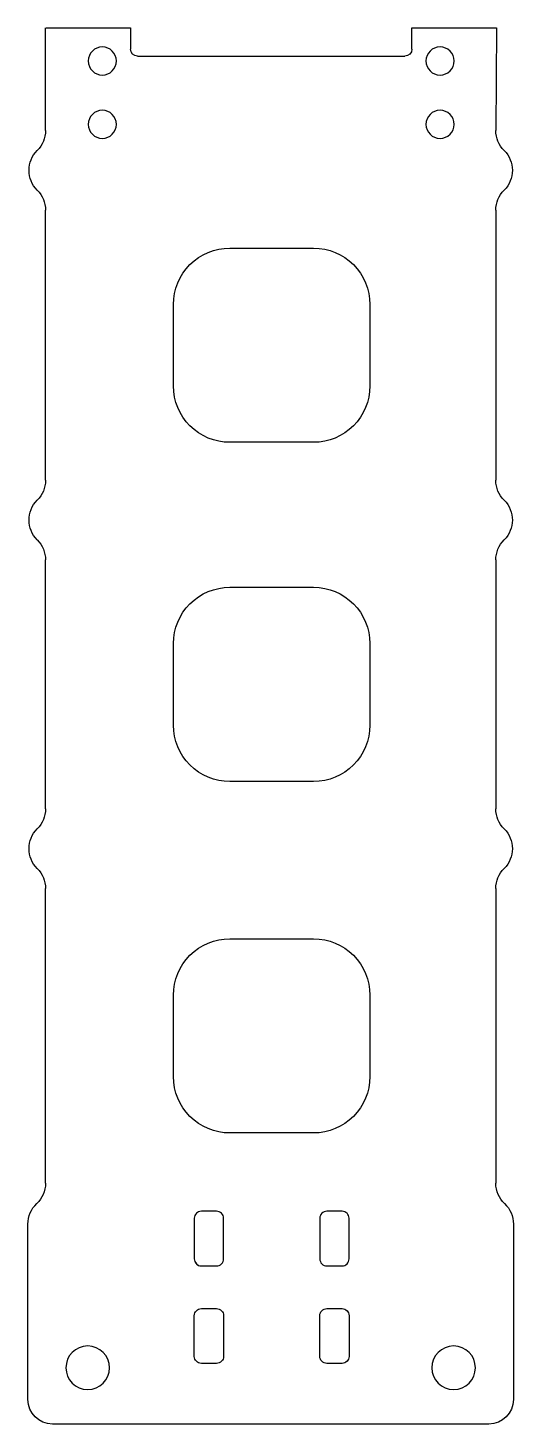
# Model space of a CAD drawing. Header units: millimetres. Extents: x 16.3 to 50.9, y 4.6 to 103.8.
import ezdxf

# ---------------------------------------------------------------- set-up
doc = ezdxf.new("R2010")
doc.units = ezdxf.units.MM
doc.header["$MEASUREMENT"] = 0
doc.layers.add('Top Plate', color=40, linetype='Continuous')

msp = doc.modelspace()

# ---------------------------------------------------------------- linework, layer by layer
at = {"layer": 'Top Plate', "extrusion": (0, 0, -1)}
for p, q in [((17.538, 96.519), (17.538, 103.808)), ((17.575, 103.808), (23.575, 103.808)), ((23.575, 103.808), (23.575, 102.308)), ((43.575, 102.308), (43.575, 103.808)), ((43.575, 103.808), (49.575, 103.808)), ((49.575, 103.808), (49.538, 96.519)), ((24.075, 101.808), (43.075, 101.808)), ((17.538, 71.671), (17.538, 90.862)), ((49.538, 90.862), (49.538, 71.671)), ((17.538, 48.324), (17.538, 66.014)), ((49.538, 66.014), (49.538, 48.324)), ((17.538, 21.726), (17.538, 42.667)), ((49.538, 42.667), (49.538, 21.726)), ((16.288, 6.363), (16.288, 18.822)), ((50.788, 18.822), (50.788, 6.363)), ((49.038, 4.613), (18.038, 4.613))]:
    msp.add_line(p, q, dxfattribs=at)
at = {"layer": 'Top Plate'}
for points in [[(30.632, 74.368, -0.414214), (26.632, 78.368), (26.632, 84.165, -0.414214), (30.632, 88.165), (36.591, 88.165, -0.414214), (40.591, 84.165), (40.591, 78.368, -0.414214), (36.591, 74.368)], [(36.591, 50.27), (30.632, 50.27, -0.414214), (26.632, 54.27), (26.632, 60.068, -0.414214), (30.632, 64.068), (36.591, 64.068, -0.414214), (40.591, 60.068), (40.591, 54.27, -0.414214)], [(36.591, 25.298), (30.632, 25.298, -0.414214), (26.632, 29.298), (26.632, 35.095, -0.414214), (30.632, 39.095), (36.591, 39.095, -0.414214), (40.591, 35.095), (40.591, 29.298, -0.414214)], [(29.694, 15.848, 0.414214), (30.194, 16.348), (30.194, 19.237, 0.414214), (29.694, 19.737), (28.611, 19.737, 0.414214), (28.111, 19.237), (28.111, 16.348, 0.414214), (28.611, 15.848)], [(39.112, 16.348), (39.112, 19.237, 0.414214), (38.612, 19.737), (37.529, 19.737, 0.414214), (37.029, 19.237), (37.029, 16.348, 0.414214), (37.529, 15.848), (38.612, 15.848, 0.414214)], [(30.194, 12.315), (30.194, 9.426, -0.414214), (29.694, 8.926), (28.611, 8.926, -0.414214), (28.111, 9.426), (28.111, 12.315, -0.414214), (28.611, 12.815), (29.694, 12.815, -0.414214)], [(39.112, 12.315), (39.112, 9.426, -0.414214), (38.612, 8.926), (37.529, 8.926, -0.414214), (37.029, 9.426), (37.029, 12.315, -0.414214), (37.529, 12.815), (38.612, 12.815, -0.414214)]]:
    msp.add_lwpolyline(points, format="xyb", close=True, dxfattribs=at)
at = {"layer": 'Top Plate', "extrusion": (0, 0, -1)}
for centre, radius in [((-21.575, 101.458), 1), ((-45.575, 101.458), 1), ((-21.575, 96.958), 1), ((-45.575, 96.958), 1), ((-20.538, 8.613), 1.55), ((-46.538, 8.613), 1.55)]:
    msp.add_circle(centre, radius, dxfattribs=at)
for centre, radius, start, end in [((-24.075, 102.308), 0.5, 270, 0), ((-43.075, 102.308), 0.5, 180, 270), ((-15.538, 96.519), 2, 180, 225), ((-51.538, 96.519), 2, 315, 0), ((-18.367, 93.69), 2, 315, 45), ((-48.71, 93.69), 2, 135, 225), ((-15.538, 90.862), 2, 135, 180), ((-51.538, 90.862), 2, 0, 45), ((-15.538, 71.671), 2, 180, 225), ((-51.538, 71.671), 2, 315, 360), ((-18.367, 68.843), 2, 315, 45), ((-48.71, 68.843), 2, 135, 225), ((-15.538, 66.014), 2, 135, 180), ((-51.538, 66.014), 2, 0, 45), ((-15.538, 48.324), 2, 180, 225), ((-51.538, 48.324), 2, 315, 360), ((-18.367, 45.495), 2, 315, 45), ((-48.71, 45.495), 2, 135, 225), ((-15.538, 42.667), 2, 135, 180), ((-51.538, 42.667), 2, 0, 45), ((-15.538, 21.726), 2, 180, 226.56746), ((-51.538, 21.726), 2, 313.43254, 0), ((-18.288, 18.822), 2, 360, 46.56746), ((-48.788, 18.822), 2, 133.43254, 180), ((-18.038, 6.363), 1.75, 270, 0), ((-49.038, 6.363), 1.75, 180, 270)]:
    msp.add_arc(centre, radius, start, end, dxfattribs=at)
at = {"layer": 'Top Plate'}
msp.add_arc((28.611, 16.348), 0.5, 180, 270, dxfattribs=at)

doc.saveas('drawing.dxf')
